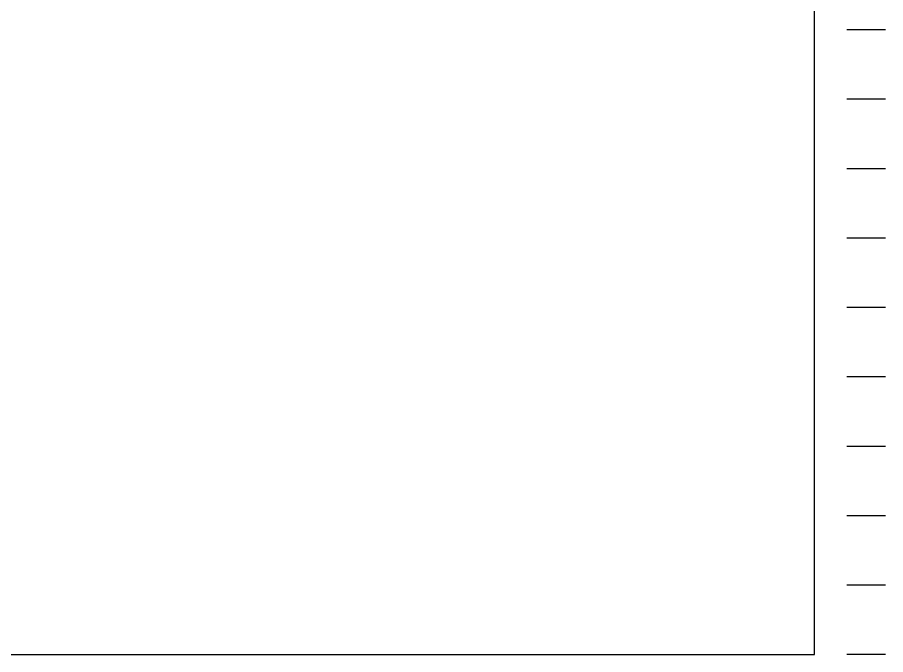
# Model space of a CAD drawing. Extents: x 699 to 13006, y 967 to 6587.
# Drawn here: x 2473 to 4246, y 2259 to 3561 of the extents above; entities that cross this region are included whole.
import ezdxf

# ---------------------------------------------------------------- set-up
doc = ezdxf.new("R2010")
doc.units = 0
doc.layers.add('Plantilla_LASERCUT_Illustrator_V2.0', color=7, linetype='CONTINUOUS')

msp = doc.modelspace()

# ---------------------------------------------------------------- linework, layer by layer
at = {"layer": 'Plantilla_LASERCUT_Illustrator_V2.0', "color": 7}
msp.add_lwpolyline([(699.319983, 2259.409869), (4100.894897, 2259.409869), (4100.894897, 4810.590805), (699.319983, 4810.590805)], close=True, dxfattribs=at)
for points in [[(4246.150294, 3534.999837), (4167.145296, 3534.999837)], [(4246.150294, 3393.26744), (4167.145296, 3393.26744)], [(4246.150294, 3251.535044), (4167.145296, 3251.535044)], [(4246.150294, 3109.803547), (4167.145296, 3109.803547)], [(4246.150294, 2968.071151), (4167.145296, 2968.071151)], [(4246.150294, 2826.338754), (4167.145296, 2826.338754)], [(4246.150294, 2684.606258), (4167.145296, 2684.606258)], [(4246.150294, 2542.873861), (4167.145296, 2542.873861)], [(4246.150294, 2401.141465), (4167.145296, 2401.141465)], [(4246.150294, 2259.410069), (4167.145296, 2259.410069)]]:
    msp.add_lwpolyline(points, dxfattribs=at)

doc.saveas('drawing.dxf')
